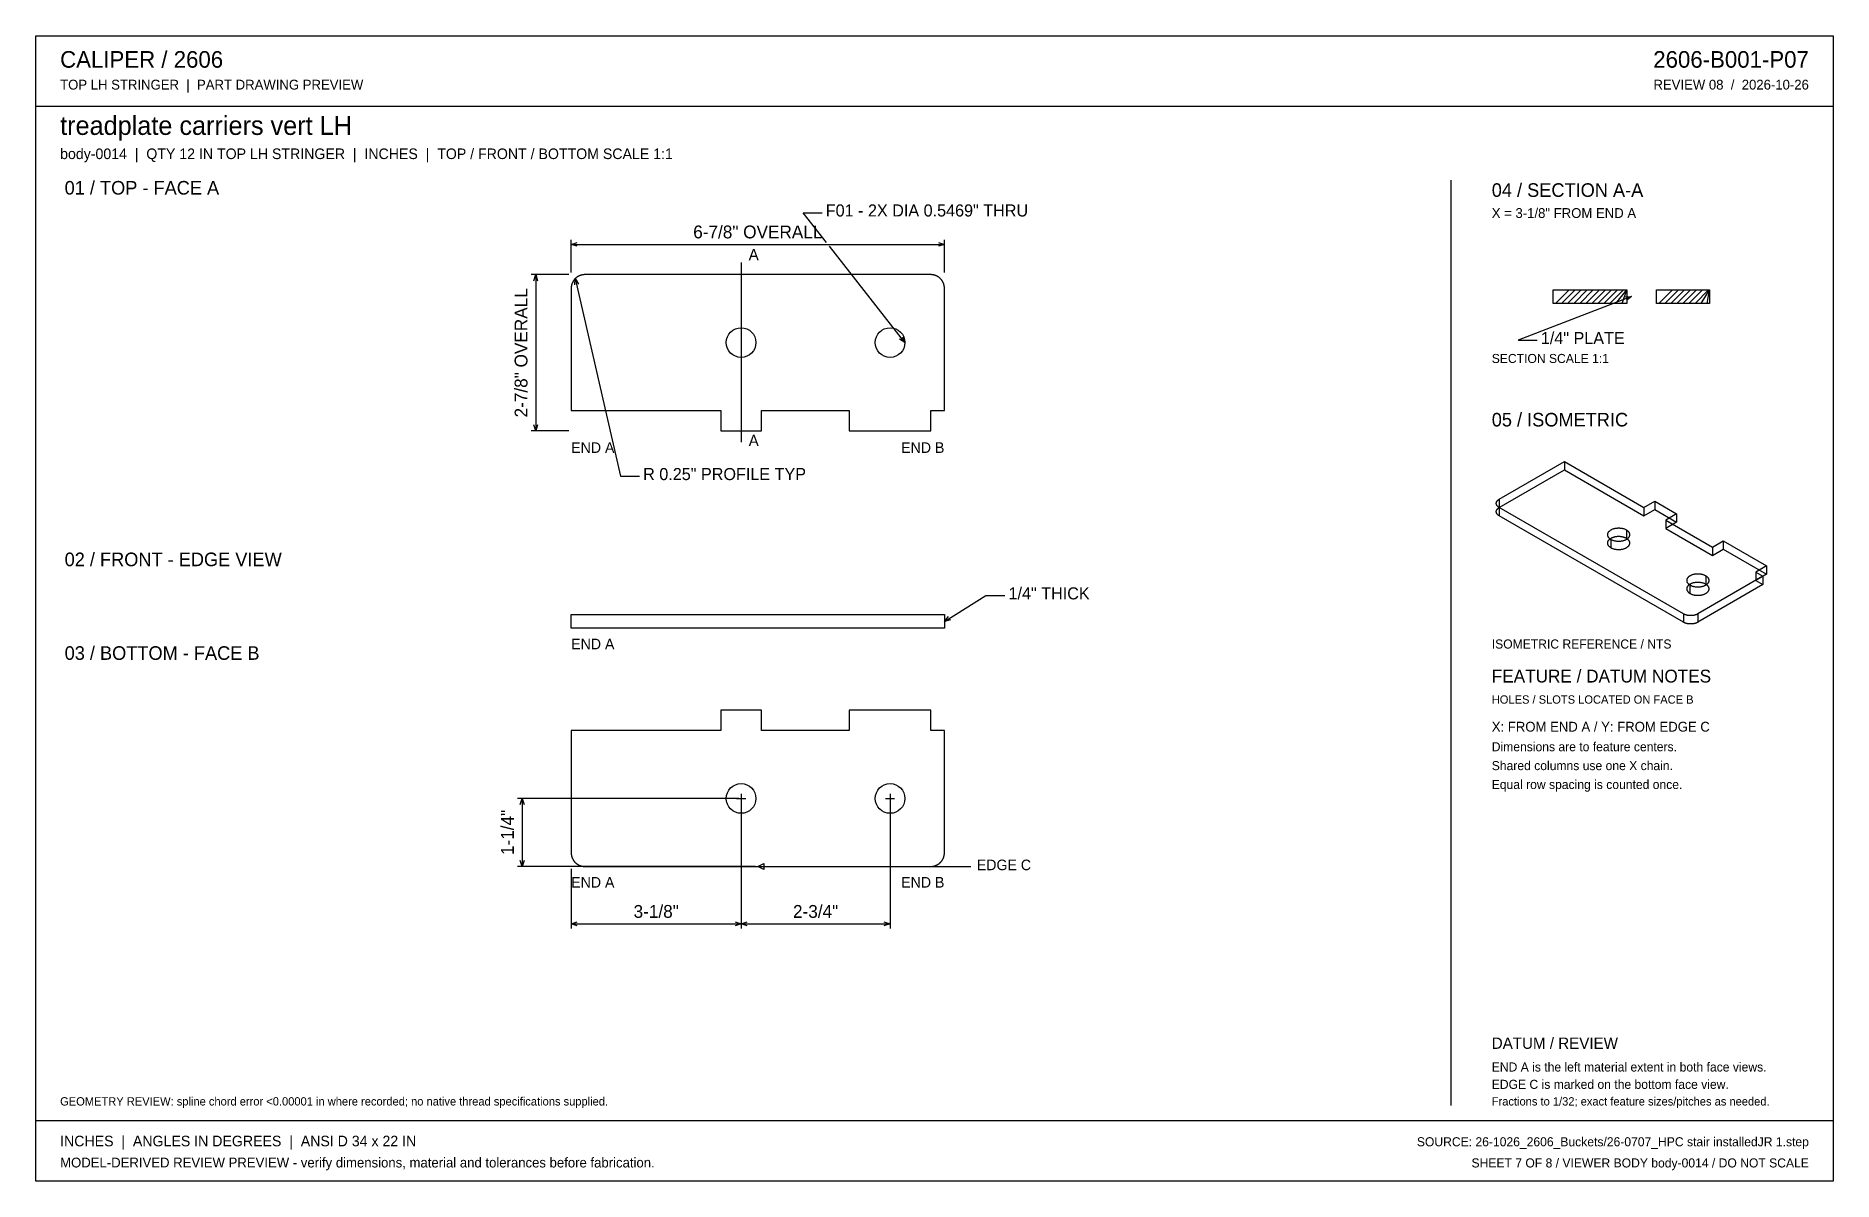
# Model space of a CAD drawing. Header units: inches. Extents: x 0.5 to 33.5, y 0.5 to 21.5.
import ezdxf
from ezdxf.enums import TextEntityAlignment as Align

# ---------------------------------------------------------------- set-up
doc = ezdxf.new("R2010")
doc.units = ezdxf.units.IN
doc.header["$MEASUREMENT"] = 0

msp = doc.modelspace()

# ---------------------------------------------------------------- linework, layer by layer
at = {"layer": 'ANNOTATION'}
for p, q in [((15.015, 17.727), (14.583, 18.278)), ((14.583, 18.278), (14.931, 18.278)), ((10.318, 17.181), (10.318, 17.778)), ((10.318, 17.694), (10.429, 17.729)), ((10.318, 17.694), (17.182, 17.694)), ((10.429, 17.66), (10.318, 17.694)), ((16.455, 15.889), (15.066, 17.662)), ((17.071, 17.729), (17.182, 17.694)), ((17.182, 17.694), (17.071, 17.66)), ((17.182, 17.181), (17.182, 17.778)), ((13.443, 17.361), (13.443, 14.056)), ((10.277, 17.139), (9.582, 17.139)), ((9.631, 17.028), (9.665, 17.139)), ((9.665, 17.139), (9.665, 14.264)), ((9.665, 17.139), (9.7, 17.028)), ((10.382, 16.95), (10.391, 17.066)), ((10.391, 17.066), (11.225, 13.431)), ((10.391, 17.066), (10.45, 16.965)), ((29.819, 16.736), (27.736, 15.931)), ((29.703, 16.728), (29.819, 16.736)), ((29.819, 16.736), (29.728, 16.664)), ((16.455, 15.889), (16.359, 15.955)), ((16.414, 15.998), (16.455, 15.889)), ((27.736, 15.931), (28.083, 15.931)), ((10.277, 14.264), (9.582, 14.264)), ((9.665, 14.264), (9.631, 14.375)), ((9.7, 14.375), (9.665, 14.264)), ((11.225, 13.431), (11.572, 13.431)), ((17.182, 10.764), (17.946, 11.236)), ((17.946, 11.236), (18.293, 11.236)), ((17.182, 10.764), (17.258, 10.852)), ((17.295, 10.793), (17.182, 10.764)), ((13.402, 7.507), (9.332, 7.507)), ((9.381, 7.396), (9.415, 7.507)), ((9.415, 7.507), (9.415, 6.257)), ((9.415, 7.507), (9.45, 7.396)), ((13.36, 7.507), (13.527, 7.507)), ((13.443, 7.59), (13.443, 7.424)), ((13.443, 7.465), (13.443, 5.118)), ((13.443, 7.465), (13.443, 5.118)), ((16.098, 7.507), (16.265, 7.507)), ((16.182, 7.59), (16.182, 7.424)), ((16.182, 7.465), (16.182, 5.118)), ((9.415, 6.257), (9.381, 6.368)), ((9.45, 6.368), (9.415, 6.257)), ((13.75, 6.257), (13.861, 6.313)), ((13.861, 6.313), (13.861, 6.201)), ((13.708, 6.257), (9.332, 6.257)), ((10.318, 6.215), (10.318, 5.118)), ((13.75, 6.257), (17.668, 6.257)), ((13.861, 6.201), (13.75, 6.257)), ((10.318, 5.201), (10.429, 5.236)), ((10.318, 5.201), (13.443, 5.201)), ((10.429, 5.167), (10.318, 5.201)), ((13.332, 5.236), (13.443, 5.201)), ((13.443, 5.201), (13.332, 5.167)), ((13.443, 5.201), (13.554, 5.236)), ((13.443, 5.201), (16.182, 5.201)), ((13.554, 5.167), (13.443, 5.201)), ((16.071, 5.236), (16.182, 5.201)), ((16.182, 5.201), (16.071, 5.167))]:
    msp.add_line(p, q, dxfattribs=at)
at = {"layer": 'OUTLINE'}
for p, q in [((0.472, 21.528), (33.528, 21.528)), ((0.472, 0.472), (0.472, 21.528)), ((33.528, 21.528), (33.528, 0.472)), ((0.472, 20.236), (33.528, 20.236)), ((26.5, 18.875), (26.5, 1.861)), ((10.319, 16.907), (10.318, 16.901)), ((10.318, 16.901), (10.318, 16.895)), ((10.318, 16.895), (10.318, 16.889)), ((10.318, 16.889), (10.318, 14.639)), ((10.32, 16.919), (10.319, 16.913)), ((10.319, 16.913), (10.319, 16.907)), ((10.321, 16.926), (10.32, 16.919)), ((10.322, 16.932), (10.321, 16.926)), ((10.323, 16.938), (10.322, 16.932)), ((10.324, 16.944), (10.323, 16.938)), ((10.326, 16.95), (10.324, 16.944)), ((10.327, 16.956), (10.326, 16.95)), ((10.329, 16.961), (10.327, 16.956)), ((10.331, 16.967), (10.329, 16.961)), ((10.333, 16.973), (10.331, 16.967)), ((10.335, 16.979), (10.333, 16.973)), ((10.337, 16.985), (10.335, 16.979)), ((10.34, 16.99), (10.337, 16.985)), ((10.342, 16.996), (10.34, 16.99)), ((10.345, 17.001), (10.342, 16.996)), ((10.348, 17.007), (10.345, 17.001)), ((10.351, 17.012), (10.348, 17.007)), ((10.354, 17.017), (10.351, 17.012)), ((10.357, 17.023), (10.354, 17.017)), ((10.36, 17.028), (10.357, 17.023)), ((10.364, 17.033), (10.36, 17.028)), ((10.367, 17.038), (10.364, 17.033)), ((10.371, 17.043), (10.367, 17.038)), ((10.375, 17.047), (10.371, 17.043)), ((10.379, 17.052), (10.375, 17.047)), ((10.383, 17.057), (10.379, 17.052)), ((10.387, 17.061), (10.383, 17.057)), ((10.391, 17.066), (10.387, 17.061)), ((10.396, 17.07), (10.391, 17.066)), ((10.4, 17.074), (10.396, 17.07)), ((10.405, 17.078), (10.4, 17.074)), ((10.41, 17.082), (10.405, 17.078)), ((10.414, 17.086), (10.41, 17.082)), ((10.419, 17.09), (10.414, 17.086)), ((10.424, 17.093), (10.419, 17.09)), ((10.429, 17.097), (10.424, 17.093)), ((10.434, 17.1), (10.429, 17.097)), ((10.44, 17.103), (10.434, 17.1)), ((10.445, 17.106), (10.44, 17.103)), ((10.45, 17.109), (10.445, 17.106)), ((10.456, 17.112), (10.45, 17.109)), ((10.461, 17.115), (10.456, 17.112)), ((10.467, 17.117), (10.461, 17.115)), ((10.473, 17.12), (10.467, 17.117)), ((10.478, 17.122), (10.473, 17.12)), ((10.484, 17.124), (10.478, 17.122)), ((10.49, 17.126), (10.484, 17.124)), ((10.496, 17.128), (10.49, 17.126)), ((10.502, 17.13), (10.496, 17.128)), ((10.507, 17.131), (10.502, 17.13)), ((10.513, 17.133), (10.507, 17.131)), ((10.519, 17.134), (10.513, 17.133)), ((10.525, 17.135), (10.519, 17.134)), ((10.531, 17.136), (10.525, 17.135)), ((10.538, 17.137), (10.531, 17.136)), ((10.544, 17.138), (10.538, 17.137)), ((10.55, 17.138), (10.544, 17.138)), ((10.556, 17.139), (10.55, 17.138)), ((10.562, 17.139), (10.556, 17.139)), ((10.568, 17.139), (10.562, 17.139)), ((16.932, 17.139), (10.568, 17.139)), ((16.938, 17.139), (16.932, 17.139)), ((16.944, 17.139), (16.938, 17.139)), ((16.95, 17.138), (16.944, 17.139)), ((16.956, 17.138), (16.95, 17.138)), ((16.962, 17.137), (16.956, 17.138)), ((16.969, 17.136), (16.962, 17.137)), ((16.975, 17.135), (16.969, 17.136)), ((16.981, 17.134), (16.975, 17.135)), ((16.987, 17.133), (16.981, 17.134)), ((16.993, 17.131), (16.987, 17.133)), ((16.998, 17.13), (16.993, 17.131)), ((17.004, 17.128), (16.998, 17.13)), ((17.01, 17.126), (17.004, 17.128)), ((17.016, 17.124), (17.01, 17.126)), ((17.022, 17.122), (17.016, 17.124)), ((17.027, 17.12), (17.022, 17.122)), ((17.033, 17.117), (17.027, 17.12)), ((17.039, 17.115), (17.033, 17.117)), ((17.044, 17.112), (17.039, 17.115)), ((17.05, 17.109), (17.044, 17.112)), ((17.055, 17.106), (17.05, 17.109)), ((17.06, 17.103), (17.055, 17.106)), ((17.066, 17.1), (17.06, 17.103)), ((17.071, 17.097), (17.066, 17.1)), ((17.076, 17.093), (17.071, 17.097)), ((17.081, 17.09), (17.076, 17.093)), ((17.086, 17.086), (17.081, 17.09)), ((17.09, 17.082), (17.086, 17.086)), ((17.095, 17.078), (17.09, 17.082)), ((17.1, 17.074), (17.095, 17.078)), ((17.104, 17.07), (17.1, 17.074)), ((17.109, 17.066), (17.104, 17.07)), ((17.113, 17.061), (17.109, 17.066)), ((17.117, 17.057), (17.113, 17.061)), ((17.121, 17.052), (17.117, 17.057)), ((17.125, 17.047), (17.121, 17.052)), ((17.129, 17.043), (17.125, 17.047)), ((17.133, 17.038), (17.129, 17.043)), ((17.136, 17.033), (17.133, 17.038)), ((17.14, 17.028), (17.136, 17.033)), ((17.143, 17.023), (17.14, 17.028)), ((17.146, 17.017), (17.143, 17.023)), ((17.149, 17.012), (17.146, 17.017)), ((17.152, 17.007), (17.149, 17.012)), ((17.155, 17.001), (17.152, 17.007)), ((17.158, 16.996), (17.155, 17.001)), ((17.16, 16.99), (17.158, 16.996)), ((17.163, 16.985), (17.16, 16.99)), ((17.165, 16.979), (17.163, 16.985)), ((17.167, 16.973), (17.165, 16.979)), ((17.169, 16.967), (17.167, 16.973)), ((17.171, 16.961), (17.169, 16.967)), ((17.173, 16.956), (17.171, 16.961)), ((17.174, 16.95), (17.173, 16.956)), ((17.176, 16.944), (17.174, 16.95)), ((17.177, 16.938), (17.176, 16.944)), ((17.178, 16.932), (17.177, 16.938)), ((17.179, 16.926), (17.178, 16.932)), ((17.18, 16.919), (17.179, 16.926)), ((17.181, 16.913), (17.18, 16.919)), ((17.181, 16.907), (17.181, 16.913)), ((17.182, 16.901), (17.181, 16.907)), ((17.182, 16.895), (17.182, 16.901)), ((17.182, 16.889), (17.182, 16.895)), ((17.182, 14.639), (17.182, 16.889)), ((28.382, 16.861), (29.734, 16.861)), ((28.382, 16.611), (28.382, 16.861)), ((28.424, 16.611), (28.674, 16.861)), ((28.535, 16.611), (28.785, 16.861)), ((28.646, 16.611), (28.896, 16.861)), ((28.757, 16.611), (29.007, 16.861)), ((28.868, 16.611), (29.118, 16.861)), ((28.979, 16.611), (29.229, 16.861)), ((29.09, 16.611), (29.34, 16.861)), ((29.201, 16.611), (29.451, 16.861)), ((29.312, 16.611), (29.562, 16.861)), ((29.424, 16.611), (29.674, 16.861)), ((29.535, 16.611), (29.734, 16.861)), ((29.646, 16.611), (29.734, 16.861)), ((29.734, 16.861), (29.734, 16.611)), ((30.28, 16.861), (31.257, 16.861)), ((30.28, 16.611), (30.28, 16.861)), ((30.322, 16.611), (30.572, 16.861)), ((30.433, 16.611), (30.683, 16.861)), ((30.544, 16.611), (30.794, 16.861)), ((30.655, 16.611), (30.905, 16.861)), ((30.766, 16.611), (31.016, 16.861)), ((30.878, 16.611), (31.128, 16.861)), ((30.989, 16.611), (31.239, 16.861)), ((31.1, 16.611), (31.257, 16.861)), ((31.211, 16.611), (31.257, 16.861)), ((31.257, 16.861), (31.257, 16.611)), ((29.734, 16.611), (28.382, 16.611)), ((31.257, 16.611), (30.28, 16.611)), ((10.318, 14.639), (13.068, 14.639)), ((13.068, 14.639), (13.068, 14.264)), ((13.818, 14.264), (13.818, 14.639)), ((13.818, 14.639), (15.432, 14.639)), ((15.432, 14.639), (15.432, 14.264)), ((16.932, 14.639), (17.182, 14.639)), ((16.932, 14.264), (16.932, 14.639)), ((13.068, 14.264), (13.818, 14.264)), ((15.432, 14.264), (16.932, 14.264)), ((27.388, 13.01), (28.586, 13.701)), ((28.586, 13.701), (28.586, 13.548)), ((28.586, 13.701), (30.05, 12.856)), ((27.388, 12.856), (28.586, 13.548)), ((28.586, 13.548), (30.05, 12.703)), ((27.333, 12.936), (27.334, 12.938)), ((27.333, 12.933), (27.333, 12.936)), ((27.333, 12.93), (27.333, 12.933)), ((27.334, 12.928), (27.333, 12.93)), ((27.334, 12.944), (27.335, 12.946)), ((27.334, 12.941), (27.334, 12.944)), ((27.334, 12.938), (27.334, 12.941)), ((27.334, 12.925), (27.334, 12.928)), ((27.334, 12.922), (27.334, 12.925)), ((27.335, 12.92), (27.334, 12.922)), ((27.335, 12.949), (27.336, 12.952)), ((27.335, 12.946), (27.335, 12.949)), ((27.335, 12.917), (27.335, 12.92)), ((27.336, 12.915), (27.335, 12.917)), ((27.336, 12.952), (27.337, 12.954)), ((27.337, 12.912), (27.336, 12.915)), ((27.337, 12.954), (27.338, 12.957)), ((27.338, 12.909), (27.337, 12.912)), ((27.338, 12.957), (27.339, 12.96)), ((27.339, 12.907), (27.338, 12.909)), ((27.339, 12.96), (27.34, 12.962)), ((27.34, 12.904), (27.339, 12.907)), ((27.34, 12.962), (27.341, 12.965)), ((27.341, 12.902), (27.34, 12.904)), ((27.341, 12.965), (27.343, 12.967)), ((27.343, 12.899), (27.341, 12.902)), ((27.343, 12.967), (27.344, 12.97)), ((27.344, 12.897), (27.343, 12.899)), ((27.344, 12.97), (27.346, 12.972)), ((27.346, 12.894), (27.344, 12.897)), ((27.346, 12.972), (27.348, 12.975)), ((27.348, 12.892), (27.346, 12.894)), ((27.348, 12.975), (27.349, 12.977)), ((27.349, 12.977), (27.351, 12.98)), ((27.351, 12.98), (27.353, 12.982)), ((27.353, 12.982), (27.356, 12.984)), ((27.356, 12.984), (27.358, 12.987)), ((27.358, 12.987), (27.36, 12.989)), ((27.36, 12.989), (27.363, 12.991)), ((27.363, 12.991), (27.365, 12.993)), ((27.365, 12.993), (27.368, 12.996)), ((27.368, 12.996), (27.37, 12.998)), ((27.37, 12.998), (27.373, 13)), ((27.373, 13), (27.376, 13.002)), ((27.376, 13.002), (27.379, 13.004)), ((27.379, 13.004), (27.382, 13.006)), ((27.382, 13.006), (27.385, 13.008)), ((27.385, 13.008), (27.388, 13.01)), ((27.388, 13.01), (27.388, 12.856)), ((30.05, 12.856), (30.249, 12.972)), ((30.249, 12.972), (30.249, 12.818)), ((30.249, 12.972), (30.648, 12.741)), ((27.333, 12.782), (27.334, 12.785)), ((27.333, 12.779), (27.333, 12.782)), ((27.333, 12.777), (27.333, 12.779)), ((27.334, 12.774), (27.333, 12.777)), ((27.334, 12.79), (27.335, 12.793)), ((27.334, 12.787), (27.334, 12.79)), ((27.334, 12.785), (27.334, 12.787)), ((27.334, 12.771), (27.334, 12.774)), ((27.334, 12.769), (27.334, 12.771)), ((27.335, 12.766), (27.334, 12.769)), ((27.335, 12.795), (27.336, 12.798)), ((27.335, 12.793), (27.335, 12.795)), ((27.335, 12.764), (27.335, 12.766)), ((27.336, 12.761), (27.335, 12.764)), ((27.336, 12.798), (27.337, 12.801)), ((27.337, 12.758), (27.336, 12.761)), ((27.337, 12.801), (27.338, 12.803)), ((27.338, 12.756), (27.337, 12.758)), ((27.338, 12.803), (27.339, 12.806)), ((27.339, 12.753), (27.338, 12.756)), ((27.339, 12.806), (27.34, 12.808)), ((27.34, 12.75), (27.339, 12.753)), ((27.34, 12.808), (27.341, 12.811)), ((27.341, 12.748), (27.34, 12.75)), ((27.341, 12.811), (27.343, 12.814)), ((27.343, 12.745), (27.341, 12.748)), ((27.343, 12.814), (27.344, 12.816)), ((27.344, 12.743), (27.343, 12.745)), ((27.344, 12.816), (27.346, 12.819)), ((27.346, 12.74), (27.344, 12.743)), ((27.346, 12.819), (27.348, 12.821)), ((27.348, 12.738), (27.346, 12.74)), ((27.349, 12.889), (27.348, 12.892)), ((27.348, 12.821), (27.349, 12.823)), ((27.349, 12.735), (27.348, 12.738)), ((27.351, 12.887), (27.349, 12.889)), ((27.349, 12.823), (27.351, 12.826)), ((27.351, 12.733), (27.349, 12.735)), ((27.353, 12.884), (27.351, 12.887)), ((27.351, 12.826), (27.353, 12.828)), ((27.353, 12.731), (27.351, 12.733)), ((27.356, 12.882), (27.353, 12.884)), ((27.353, 12.828), (27.356, 12.831)), ((27.356, 12.728), (27.353, 12.731)), ((27.358, 12.88), (27.356, 12.882)), ((27.356, 12.831), (27.358, 12.833)), ((27.358, 12.726), (27.356, 12.728)), ((27.36, 12.877), (27.358, 12.88)), ((27.358, 12.833), (27.36, 12.835)), ((27.36, 12.724), (27.358, 12.726)), ((27.363, 12.875), (27.36, 12.877)), ((27.36, 12.835), (27.363, 12.838)), ((27.363, 12.721), (27.36, 12.724)), ((27.365, 12.873), (27.363, 12.875)), ((27.363, 12.838), (27.365, 12.84)), ((27.365, 12.719), (27.363, 12.721)), ((27.368, 12.871), (27.365, 12.873)), ((27.365, 12.84), (27.368, 12.842)), ((27.368, 12.717), (27.365, 12.719)), ((27.37, 12.868), (27.368, 12.871)), ((27.368, 12.842), (27.37, 12.844)), ((27.37, 12.715), (27.368, 12.717)), ((27.373, 12.866), (27.37, 12.868)), ((27.37, 12.844), (27.373, 12.846)), ((27.373, 12.713), (27.37, 12.715)), ((27.376, 12.864), (27.373, 12.866)), ((27.373, 12.846), (27.376, 12.848)), ((27.376, 12.711), (27.373, 12.713)), ((27.379, 12.862), (27.376, 12.864)), ((27.376, 12.848), (27.379, 12.85)), ((27.379, 12.709), (27.376, 12.711)), ((27.382, 12.86), (27.379, 12.862)), ((27.379, 12.85), (27.382, 12.852)), ((27.382, 12.707), (27.379, 12.709)), ((27.385, 12.858), (27.382, 12.86)), ((27.382, 12.852), (27.385, 12.854)), ((27.385, 12.705), (27.382, 12.707)), ((27.388, 12.856), (27.385, 12.858)), ((27.385, 12.854), (27.388, 12.856)), ((27.388, 12.703), (27.385, 12.705)), ((27.388, 12.856), (27.388, 12.703)), ((30.775, 10.901), (27.388, 12.856)), ((30.775, 10.747), (27.388, 12.703)), ((30.05, 12.856), (30.05, 12.703)), ((30.05, 12.703), (30.249, 12.818)), ((30.249, 12.818), (30.648, 12.587)), ((30.648, 12.741), (30.449, 12.626)), ((30.449, 12.626), (31.308, 12.13)), ((30.449, 12.626), (30.449, 12.472)), ((30.648, 12.587), (30.449, 12.472)), ((30.648, 12.741), (30.648, 12.587)), ((29.379, 12.369), (29.378, 12.363)), ((29.378, 12.363), (29.378, 12.357)), ((29.378, 12.357), (29.378, 12.351)), ((29.378, 12.351), (29.379, 12.345)), ((29.38, 12.374), (29.379, 12.369)), ((29.379, 12.345), (29.38, 12.34)), ((29.382, 12.38), (29.38, 12.374)), ((29.38, 12.34), (29.382, 12.334)), ((29.384, 12.386), (29.382, 12.38)), ((29.382, 12.334), (29.384, 12.328)), ((29.384, 12.232), (29.382, 12.226)), ((29.387, 12.391), (29.384, 12.386)), ((29.384, 12.328), (29.387, 12.322)), ((29.387, 12.238), (29.384, 12.232)), ((29.39, 12.397), (29.387, 12.391)), ((29.387, 12.322), (29.39, 12.317)), ((29.39, 12.243), (29.387, 12.238)), ((29.394, 12.402), (29.39, 12.397)), ((29.39, 12.317), (29.394, 12.311)), ((29.394, 12.249), (29.39, 12.243)), ((29.398, 12.408), (29.394, 12.402)), ((29.394, 12.311), (29.398, 12.306)), ((29.398, 12.254), (29.394, 12.249)), ((29.402, 12.413), (29.398, 12.408)), ((29.398, 12.306), (29.402, 12.301)), ((29.402, 12.259), (29.398, 12.254)), ((29.407, 12.418), (29.402, 12.413)), ((29.402, 12.301), (29.407, 12.296)), ((29.407, 12.264), (29.402, 12.259)), ((29.413, 12.423), (29.407, 12.418)), ((29.407, 12.296), (29.413, 12.291)), ((29.413, 12.269), (29.407, 12.264)), ((29.419, 12.428), (29.413, 12.423)), ((29.413, 12.291), (29.419, 12.286)), ((29.419, 12.274), (29.413, 12.269)), ((29.425, 12.432), (29.419, 12.428)), ((29.419, 12.286), (29.425, 12.282)), ((29.425, 12.279), (29.419, 12.274)), ((29.431, 12.437), (29.425, 12.432)), ((29.431, 12.283), (29.425, 12.279)), ((29.425, 12.282), (29.431, 12.277)), ((29.438, 12.441), (29.431, 12.437)), ((29.438, 12.287), (29.431, 12.283)), ((29.431, 12.277), (29.438, 12.273)), ((29.446, 12.445), (29.438, 12.441)), ((29.446, 12.291), (29.438, 12.287)), ((29.438, 12.273), (29.446, 12.269)), ((29.438, 12.273), (29.438, 12.119)), ((29.453, 12.449), (29.446, 12.445)), ((29.453, 12.295), (29.446, 12.291)), ((29.446, 12.269), (29.453, 12.265)), ((29.461, 12.452), (29.453, 12.449)), ((29.461, 12.299), (29.453, 12.295)), ((29.453, 12.265), (29.461, 12.261)), ((29.47, 12.456), (29.461, 12.452)), ((29.47, 12.302), (29.461, 12.299)), ((29.461, 12.261), (29.47, 12.258)), ((29.478, 12.459), (29.47, 12.456)), ((29.478, 12.305), (29.47, 12.302)), ((29.47, 12.258), (29.478, 12.255)), ((29.487, 12.462), (29.478, 12.459)), ((29.487, 12.308), (29.478, 12.305)), ((29.478, 12.255), (29.487, 12.252)), ((29.496, 12.464), (29.487, 12.462)), ((29.496, 12.311), (29.487, 12.308)), ((29.487, 12.252), (29.496, 12.25)), ((29.505, 12.467), (29.496, 12.464)), ((29.505, 12.313), (29.496, 12.311)), ((29.496, 12.25), (29.505, 12.247)), ((29.515, 12.469), (29.505, 12.467)), ((29.515, 12.315), (29.505, 12.313)), ((29.505, 12.247), (29.515, 12.245)), ((29.524, 12.471), (29.515, 12.469)), ((29.524, 12.317), (29.515, 12.315)), ((29.515, 12.245), (29.524, 12.243)), ((29.534, 12.472), (29.524, 12.471)), ((29.534, 12.319), (29.524, 12.317)), ((29.524, 12.243), (29.534, 12.242)), ((29.544, 12.473), (29.534, 12.472)), ((29.544, 12.32), (29.534, 12.319)), ((29.534, 12.242), (29.544, 12.24)), ((29.554, 12.474), (29.544, 12.473)), ((29.554, 12.321), (29.544, 12.32)), ((29.544, 12.24), (29.554, 12.239)), ((29.564, 12.475), (29.554, 12.474)), ((29.564, 12.322), (29.554, 12.321)), ((29.554, 12.239), (29.564, 12.239)), ((29.574, 12.476), (29.564, 12.475)), ((29.574, 12.322), (29.564, 12.322)), ((29.564, 12.239), (29.574, 12.238)), ((29.584, 12.476), (29.574, 12.476)), ((29.584, 12.322), (29.574, 12.322)), ((29.574, 12.238), (29.584, 12.238)), ((29.594, 12.476), (29.584, 12.476)), ((29.594, 12.322), (29.584, 12.322)), ((29.584, 12.238), (29.594, 12.238)), ((29.604, 12.475), (29.594, 12.476)), ((29.604, 12.322), (29.594, 12.322)), ((29.594, 12.238), (29.604, 12.239)), ((29.614, 12.474), (29.604, 12.475)), ((29.614, 12.321), (29.604, 12.322)), ((29.604, 12.239), (29.614, 12.239)), ((29.624, 12.473), (29.614, 12.474)), ((29.624, 12.32), (29.614, 12.321)), ((29.614, 12.239), (29.624, 12.24)), ((29.634, 12.472), (29.624, 12.473)), ((29.634, 12.319), (29.624, 12.32)), ((29.624, 12.24), (29.634, 12.242)), ((29.644, 12.471), (29.634, 12.472)), ((29.644, 12.317), (29.634, 12.319)), ((29.634, 12.242), (29.644, 12.243)), ((29.653, 12.469), (29.644, 12.471)), ((29.653, 12.315), (29.644, 12.317)), ((29.644, 12.243), (29.653, 12.245)), ((29.663, 12.467), (29.653, 12.469)), ((29.663, 12.313), (29.653, 12.315)), ((29.653, 12.245), (29.663, 12.247)), ((29.672, 12.464), (29.663, 12.467)), ((29.672, 12.311), (29.663, 12.313)), ((29.663, 12.247), (29.672, 12.25)), ((29.681, 12.462), (29.672, 12.464)), ((29.681, 12.308), (29.672, 12.311)), ((29.672, 12.25), (29.681, 12.252)), ((29.69, 12.459), (29.681, 12.462)), ((29.69, 12.305), (29.681, 12.308)), ((29.681, 12.252), (29.69, 12.255)), ((29.698, 12.456), (29.69, 12.459)), ((29.698, 12.302), (29.69, 12.305)), ((29.69, 12.255), (29.698, 12.258)), ((29.707, 12.452), (29.698, 12.456)), ((29.707, 12.299), (29.698, 12.302)), ((29.698, 12.258), (29.707, 12.261)), ((29.714, 12.449), (29.707, 12.452)), ((29.714, 12.295), (29.707, 12.299)), ((29.707, 12.261), (29.714, 12.265)), ((29.722, 12.445), (29.714, 12.449)), ((29.722, 12.291), (29.714, 12.295)), ((29.714, 12.265), (29.722, 12.269)), ((29.729, 12.441), (29.722, 12.445)), ((29.729, 12.287), (29.722, 12.291)), ((29.722, 12.269), (29.729, 12.273)), ((29.736, 12.437), (29.729, 12.441)), ((29.729, 12.441), (29.729, 12.287)), ((29.736, 12.283), (29.729, 12.287)), ((29.729, 12.273), (29.736, 12.277)), ((29.743, 12.432), (29.736, 12.437)), ((29.743, 12.279), (29.736, 12.283)), ((29.736, 12.277), (29.743, 12.282)), ((29.749, 12.428), (29.743, 12.432)), ((29.743, 12.282), (29.749, 12.286)), ((29.749, 12.274), (29.743, 12.279)), ((29.755, 12.423), (29.749, 12.428)), ((29.749, 12.286), (29.755, 12.291)), ((29.755, 12.269), (29.749, 12.274)), ((29.76, 12.418), (29.755, 12.423)), ((29.755, 12.291), (29.76, 12.296)), ((29.76, 12.264), (29.755, 12.269)), ((29.765, 12.413), (29.76, 12.418)), ((29.76, 12.296), (29.765, 12.301)), ((29.765, 12.259), (29.76, 12.264)), ((29.77, 12.408), (29.765, 12.413)), ((29.765, 12.301), (29.77, 12.306)), ((29.77, 12.254), (29.765, 12.259)), ((29.774, 12.402), (29.77, 12.408)), ((29.77, 12.306), (29.774, 12.311)), ((29.774, 12.249), (29.77, 12.254)), ((29.778, 12.397), (29.774, 12.402)), ((29.774, 12.311), (29.778, 12.317)), ((29.778, 12.243), (29.774, 12.249)), ((29.781, 12.391), (29.778, 12.397)), ((29.778, 12.317), (29.781, 12.322)), ((29.781, 12.238), (29.778, 12.243)), ((29.784, 12.386), (29.781, 12.391)), ((29.781, 12.322), (29.784, 12.328)), ((29.784, 12.232), (29.781, 12.238)), ((29.786, 12.38), (29.784, 12.386)), ((29.784, 12.328), (29.786, 12.334)), ((29.786, 12.226), (29.784, 12.232)), ((29.787, 12.374), (29.786, 12.38)), ((29.786, 12.334), (29.787, 12.34)), ((29.789, 12.369), (29.787, 12.374)), ((29.787, 12.34), (29.789, 12.345)), ((29.789, 12.363), (29.789, 12.369)), ((29.79, 12.357), (29.789, 12.363)), ((29.789, 12.351), (29.79, 12.357)), ((29.789, 12.345), (29.789, 12.351)), ((30.449, 12.472), (31.308, 11.976)), ((31.308, 12.13), (31.507, 12.245)), ((31.507, 12.245), (32.306, 11.784)), ((31.507, 12.245), (31.507, 12.092)), ((29.379, 12.215), (29.378, 12.209)), ((29.378, 12.209), (29.378, 12.203)), ((29.378, 12.203), (29.378, 12.197)), ((29.378, 12.197), (29.379, 12.192)), ((29.38, 12.221), (29.379, 12.215)), ((29.379, 12.192), (29.38, 12.186)), ((29.382, 12.226), (29.38, 12.221)), ((29.38, 12.186), (29.382, 12.18)), ((29.382, 12.18), (29.384, 12.174)), ((29.384, 12.174), (29.387, 12.169)), ((29.387, 12.169), (29.39, 12.163)), ((29.39, 12.163), (29.394, 12.158)), ((29.394, 12.158), (29.398, 12.152)), ((29.398, 12.152), (29.402, 12.147)), ((29.402, 12.147), (29.407, 12.142)), ((29.407, 12.142), (29.413, 12.137)), ((29.413, 12.137), (29.419, 12.133)), ((29.419, 12.133), (29.425, 12.128)), ((29.425, 12.128), (29.431, 12.123)), ((29.431, 12.123), (29.438, 12.119)), ((29.438, 12.119), (29.446, 12.115)), ((29.446, 12.115), (29.453, 12.111)), ((29.453, 12.111), (29.461, 12.108)), ((29.461, 12.108), (29.47, 12.104)), ((29.47, 12.104), (29.478, 12.101)), ((29.478, 12.101), (29.487, 12.098)), ((29.487, 12.098), (29.496, 12.096)), ((29.496, 12.096), (29.505, 12.094)), ((29.505, 12.094), (29.515, 12.091)), ((29.515, 12.091), (29.524, 12.09)), ((29.524, 12.09), (29.534, 12.088)), ((29.534, 12.088), (29.544, 12.087)), ((29.544, 12.087), (29.554, 12.086)), ((29.554, 12.086), (29.564, 12.085)), ((29.564, 12.085), (29.574, 12.085)), ((29.574, 12.085), (29.584, 12.084)), ((29.584, 12.084), (29.594, 12.085)), ((29.594, 12.085), (29.604, 12.085)), ((29.604, 12.085), (29.614, 12.086)), ((29.614, 12.086), (29.624, 12.087)), ((29.624, 12.087), (29.634, 12.088)), ((29.634, 12.088), (29.644, 12.09)), ((29.644, 12.09), (29.653, 12.091)), ((29.653, 12.091), (29.663, 12.094)), ((29.663, 12.094), (29.672, 12.096)), ((29.672, 12.096), (29.681, 12.098)), ((29.681, 12.098), (29.69, 12.101)), ((29.69, 12.101), (29.698, 12.104)), ((29.698, 12.104), (29.707, 12.108)), ((29.707, 12.108), (29.714, 12.111)), ((29.714, 12.111), (29.722, 12.115)), ((29.722, 12.115), (29.729, 12.119)), ((29.729, 12.119), (29.736, 12.123)), ((29.736, 12.123), (29.743, 12.128)), ((29.743, 12.128), (29.749, 12.133)), ((29.749, 12.133), (29.755, 12.137)), ((29.755, 12.137), (29.76, 12.142)), ((29.76, 12.142), (29.765, 12.147)), ((29.765, 12.147), (29.77, 12.152)), ((29.77, 12.152), (29.774, 12.158)), ((29.774, 12.158), (29.778, 12.163)), ((29.778, 12.163), (29.781, 12.169)), ((29.781, 12.169), (29.784, 12.174)), ((29.784, 12.174), (29.786, 12.18)), ((29.787, 12.221), (29.786, 12.226)), ((29.786, 12.18), (29.787, 12.186)), ((29.789, 12.215), (29.787, 12.221)), ((29.787, 12.186), (29.789, 12.192)), ((29.789, 12.209), (29.789, 12.215)), ((29.79, 12.203), (29.789, 12.209)), ((29.789, 12.197), (29.79, 12.203)), ((29.789, 12.192), (29.789, 12.197)), ((31.308, 12.13), (31.308, 11.976)), ((31.308, 11.976), (31.507, 12.092)), ((31.507, 12.092), (32.306, 11.631)), ((30.86, 11.571), (30.855, 11.566)), ((30.865, 11.576), (30.86, 11.571)), ((30.87, 11.581), (30.865, 11.576)), ((30.876, 11.586), (30.87, 11.581)), ((30.882, 11.591), (30.876, 11.586)), ((30.889, 11.595), (30.882, 11.591)), ((30.896, 11.599), (30.889, 11.595)), ((30.903, 11.603), (30.896, 11.599)), ((30.911, 11.607), (30.903, 11.603)), ((30.919, 11.611), (30.911, 11.607)), ((30.927, 11.614), (30.919, 11.611)), ((30.936, 11.617), (30.927, 11.614)), ((30.944, 11.62), (30.936, 11.617)), ((30.954, 11.623), (30.944, 11.62)), ((30.963, 11.625), (30.954, 11.623)), ((30.972, 11.627), (30.963, 11.625)), ((30.982, 11.629), (30.972, 11.627)), ((30.991, 11.631), (30.982, 11.629)), ((31.001, 11.632), (30.991, 11.631)), ((31.011, 11.633), (31.001, 11.632)), ((31.021, 11.634), (31.011, 11.633)), ((31.031, 11.634), (31.021, 11.634)), ((31.042, 11.634), (31.031, 11.634)), ((31.052, 11.634), (31.042, 11.634)), ((32.239, 11.592), (31.042, 10.901)), ((31.062, 11.634), (31.052, 11.634)), ((31.072, 11.633), (31.062, 11.634)), ((31.082, 11.632), (31.072, 11.633)), ((31.092, 11.631), (31.082, 11.632)), ((31.101, 11.629), (31.092, 11.631)), ((31.111, 11.627), (31.101, 11.629)), ((31.12, 11.625), (31.111, 11.627)), ((31.129, 11.623), (31.12, 11.625)), ((31.139, 11.62), (31.129, 11.623)), ((31.147, 11.617), (31.139, 11.62)), ((31.156, 11.614), (31.147, 11.617)), ((31.164, 11.611), (31.156, 11.614)), ((31.172, 11.607), (31.164, 11.611)), ((31.18, 11.603), (31.172, 11.607)), ((31.187, 11.599), (31.18, 11.603)), ((31.187, 11.599), (31.187, 11.446)), ((31.194, 11.595), (31.187, 11.599)), ((31.201, 11.591), (31.194, 11.595)), ((31.207, 11.586), (31.201, 11.591)), ((31.213, 11.581), (31.207, 11.586)), ((31.218, 11.576), (31.213, 11.581)), ((31.223, 11.571), (31.218, 11.576)), ((31.228, 11.566), (31.223, 11.571)), ((32.306, 11.784), (32.106, 11.669)), ((32.106, 11.669), (32.239, 11.592)), ((32.106, 11.669), (32.106, 11.515)), ((32.306, 11.631), (32.106, 11.515)), ((32.239, 11.592), (32.239, 11.439)), ((32.306, 11.784), (32.306, 11.631)), ((30.837, 11.527), (30.836, 11.521)), ((30.836, 11.521), (30.836, 11.515)), ((30.836, 11.515), (30.836, 11.51)), ((30.836, 11.51), (30.837, 11.504)), ((30.837, 11.373), (30.836, 11.368)), ((30.836, 11.368), (30.836, 11.362)), ((30.836, 11.362), (30.836, 11.356)), ((30.836, 11.356), (30.837, 11.35)), ((30.838, 11.533), (30.837, 11.527)), ((30.837, 11.504), (30.838, 11.498)), ((30.838, 11.379), (30.837, 11.373)), ((30.837, 11.35), (30.838, 11.344)), ((30.84, 11.539), (30.838, 11.533)), ((30.838, 11.498), (30.84, 11.492)), ((30.84, 11.385), (30.838, 11.379)), ((30.838, 11.344), (30.84, 11.339)), ((30.842, 11.544), (30.84, 11.539)), ((30.84, 11.492), (30.842, 11.486)), ((30.842, 11.391), (30.84, 11.385)), ((30.84, 11.339), (30.842, 11.333)), ((30.845, 11.55), (30.842, 11.544)), ((30.842, 11.486), (30.845, 11.481)), ((30.845, 11.396), (30.842, 11.391)), ((30.842, 11.333), (30.845, 11.327)), ((30.848, 11.555), (30.845, 11.55)), ((30.845, 11.481), (30.848, 11.475)), ((30.848, 11.402), (30.845, 11.396)), ((30.845, 11.327), (30.848, 11.322)), ((30.851, 11.561), (30.848, 11.555)), ((30.848, 11.475), (30.851, 11.47)), ((30.851, 11.407), (30.848, 11.402)), ((30.848, 11.322), (30.851, 11.316)), ((30.855, 11.566), (30.851, 11.561)), ((30.851, 11.47), (30.855, 11.465)), ((30.855, 11.413), (30.851, 11.407)), ((30.851, 11.316), (30.855, 11.311)), ((30.855, 11.465), (30.86, 11.459)), ((30.86, 11.418), (30.855, 11.413)), ((30.855, 11.311), (30.86, 11.306)), ((30.86, 11.459), (30.865, 11.454)), ((30.865, 11.423), (30.86, 11.418)), ((30.86, 11.306), (30.865, 11.301)), ((30.865, 11.454), (30.87, 11.449)), ((30.87, 11.428), (30.865, 11.423)), ((30.865, 11.301), (30.87, 11.296)), ((30.87, 11.449), (30.876, 11.445)), ((30.876, 11.433), (30.87, 11.428)), ((30.87, 11.296), (30.876, 11.291)), ((30.876, 11.445), (30.882, 11.44)), ((30.882, 11.437), (30.876, 11.433)), ((30.876, 11.291), (30.882, 11.286)), ((30.889, 11.442), (30.882, 11.437)), ((30.882, 11.44), (30.889, 11.436)), ((30.882, 11.286), (30.889, 11.282)), ((30.896, 11.446), (30.889, 11.442)), ((30.889, 11.436), (30.896, 11.431)), ((30.889, 11.282), (30.896, 11.278)), ((30.903, 11.45), (30.896, 11.446)), ((30.896, 11.431), (30.896, 11.278)), ((30.896, 11.431), (30.903, 11.427)), ((30.896, 11.278), (30.903, 11.274)), ((30.911, 11.454), (30.903, 11.45)), ((30.903, 11.427), (30.911, 11.424)), ((30.903, 11.274), (30.911, 11.27)), ((30.919, 11.457), (30.911, 11.454)), ((30.911, 11.424), (30.919, 11.42)), ((30.911, 11.27), (30.919, 11.266)), ((30.927, 11.461), (30.919, 11.457)), ((30.919, 11.42), (30.927, 11.417)), ((30.919, 11.266), (30.927, 11.263)), ((30.936, 11.464), (30.927, 11.461)), ((30.927, 11.417), (30.936, 11.413)), ((30.927, 11.263), (30.936, 11.26)), ((30.944, 11.467), (30.936, 11.464)), ((30.936, 11.413), (30.944, 11.411)), ((30.936, 11.26), (30.944, 11.257)), ((30.954, 11.469), (30.944, 11.467)), ((30.944, 11.411), (30.954, 11.408)), ((30.944, 11.257), (30.954, 11.254)), ((30.963, 11.472), (30.954, 11.469)), ((30.954, 11.408), (30.963, 11.406)), ((30.954, 11.254), (30.963, 11.252)), ((30.972, 11.474), (30.963, 11.472)), ((30.963, 11.406), (30.972, 11.403)), ((30.963, 11.252), (30.972, 11.25)), ((30.982, 11.475), (30.972, 11.474)), ((30.972, 11.403), (30.982, 11.402)), ((30.972, 11.25), (30.982, 11.248)), ((30.991, 11.477), (30.982, 11.475)), ((30.982, 11.402), (30.991, 11.4)), ((30.982, 11.248), (30.991, 11.246)), ((31.001, 11.478), (30.991, 11.477)), ((30.991, 11.4), (31.001, 11.399)), ((30.991, 11.246), (31.001, 11.245)), ((31.011, 11.479), (31.001, 11.478)), ((31.001, 11.399), (31.011, 11.398)), ((31.001, 11.245), (31.011, 11.244)), ((31.021, 11.48), (31.011, 11.479)), ((31.011, 11.398), (31.021, 11.397)), ((31.011, 11.244), (31.021, 11.243)), ((31.031, 11.48), (31.021, 11.48)), ((31.021, 11.397), (31.031, 11.397)), ((31.021, 11.243), (31.031, 11.243)), ((31.042, 11.481), (31.031, 11.48)), ((31.031, 11.397), (31.042, 11.397)), ((31.031, 11.243), (31.042, 11.243)), ((31.052, 11.48), (31.042, 11.481)), ((32.239, 11.439), (31.042, 10.747)), ((31.042, 11.397), (31.052, 11.397)), ((31.042, 11.243), (31.052, 11.243)), ((31.062, 11.48), (31.052, 11.48)), ((31.052, 11.397), (31.062, 11.397)), ((31.052, 11.243), (31.062, 11.243)), ((31.072, 11.479), (31.062, 11.48)), ((31.062, 11.397), (31.072, 11.398)), ((31.062, 11.243), (31.072, 11.244)), ((31.082, 11.478), (31.072, 11.479)), ((31.072, 11.398), (31.082, 11.399)), ((31.072, 11.244), (31.082, 11.245)), ((31.092, 11.477), (31.082, 11.478)), ((31.082, 11.399), (31.092, 11.4)), ((31.082, 11.245), (31.092, 11.246)), ((31.101, 11.475), (31.092, 11.477)), ((31.092, 11.4), (31.101, 11.402)), ((31.092, 11.246), (31.101, 11.248)), ((31.111, 11.474), (31.101, 11.475)), ((31.101, 11.402), (31.111, 11.403)), ((31.101, 11.248), (31.111, 11.25)), ((31.12, 11.472), (31.111, 11.474)), ((31.111, 11.403), (31.12, 11.406)), ((31.111, 11.25), (31.12, 11.252)), ((31.129, 11.469), (31.12, 11.472)), ((31.12, 11.406), (31.129, 11.408)), ((31.12, 11.252), (31.129, 11.254)), ((31.139, 11.467), (31.129, 11.469)), ((31.129, 11.408), (31.139, 11.411)), ((31.129, 11.254), (31.139, 11.257)), ((31.147, 11.464), (31.139, 11.467)), ((31.139, 11.411), (31.147, 11.413)), ((31.139, 11.257), (31.147, 11.26)), ((31.156, 11.461), (31.147, 11.464)), ((31.147, 11.413), (31.156, 11.417)), ((31.147, 11.26), (31.156, 11.263)), ((31.164, 11.457), (31.156, 11.461)), ((31.156, 11.417), (31.164, 11.42)), ((31.156, 11.263), (31.164, 11.266)), ((31.172, 11.454), (31.164, 11.457)), ((31.164, 11.42), (31.172, 11.424)), ((31.164, 11.266), (31.172, 11.27)), ((31.18, 11.45), (31.172, 11.454)), ((31.172, 11.424), (31.18, 11.427)), ((31.172, 11.27), (31.18, 11.274)), ((31.187, 11.446), (31.18, 11.45)), ((31.18, 11.427), (31.187, 11.431)), ((31.18, 11.274), (31.187, 11.278)), ((31.194, 11.442), (31.187, 11.446)), ((31.187, 11.431), (31.194, 11.436)), ((31.187, 11.278), (31.194, 11.282)), ((31.201, 11.437), (31.194, 11.442)), ((31.194, 11.436), (31.201, 11.44)), ((31.194, 11.282), (31.201, 11.286)), ((31.201, 11.44), (31.207, 11.445)), ((31.207, 11.433), (31.201, 11.437)), ((31.201, 11.286), (31.207, 11.291)), ((31.207, 11.445), (31.213, 11.449)), ((31.213, 11.428), (31.207, 11.433)), ((31.207, 11.291), (31.213, 11.296)), ((31.213, 11.449), (31.218, 11.454)), ((31.218, 11.423), (31.213, 11.428)), ((31.213, 11.296), (31.218, 11.301)), ((31.218, 11.454), (31.223, 11.459)), ((31.223, 11.418), (31.218, 11.423)), ((31.218, 11.301), (31.223, 11.306)), ((31.223, 11.459), (31.228, 11.465)), ((31.228, 11.413), (31.223, 11.418)), ((31.223, 11.306), (31.228, 11.311)), ((31.232, 11.561), (31.228, 11.566)), ((31.228, 11.465), (31.232, 11.47)), ((31.232, 11.407), (31.228, 11.413)), ((31.228, 11.311), (31.232, 11.316)), ((31.235, 11.555), (31.232, 11.561)), ((31.232, 11.47), (31.235, 11.475)), ((31.235, 11.402), (31.232, 11.407)), ((31.232, 11.316), (31.235, 11.322)), ((31.238, 11.55), (31.235, 11.555)), ((31.235, 11.475), (31.238, 11.481)), ((31.238, 11.396), (31.235, 11.402)), ((31.235, 11.322), (31.238, 11.327)), ((31.241, 11.544), (31.238, 11.55)), ((31.238, 11.481), (31.241, 11.486)), ((31.241, 11.391), (31.238, 11.396)), ((31.238, 11.327), (31.241, 11.333)), ((31.243, 11.539), (31.241, 11.544)), ((31.241, 11.486), (31.243, 11.492)), ((31.243, 11.385), (31.241, 11.391)), ((31.241, 11.333), (31.243, 11.339)), ((31.245, 11.533), (31.243, 11.539)), ((31.243, 11.492), (31.245, 11.498)), ((31.245, 11.379), (31.243, 11.385)), ((31.243, 11.339), (31.245, 11.344)), ((31.246, 11.527), (31.245, 11.533)), ((31.245, 11.498), (31.246, 11.504)), ((31.246, 11.373), (31.245, 11.379)), ((31.245, 11.344), (31.246, 11.35)), ((31.247, 11.521), (31.246, 11.527)), ((31.246, 11.504), (31.247, 11.51)), ((31.247, 11.368), (31.246, 11.373)), ((31.246, 11.35), (31.247, 11.356)), ((31.247, 11.515), (31.247, 11.521)), ((31.247, 11.51), (31.247, 11.515)), ((31.247, 11.362), (31.247, 11.368)), ((31.247, 11.356), (31.247, 11.362)), ((32.106, 11.515), (32.239, 11.439)), ((10.318, 10.889), (17.182, 10.889)), ((10.318, 10.639), (10.318, 10.889)), ((17.182, 10.639), (10.318, 10.639)), ((17.182, 10.889), (17.182, 10.639)), ((30.775, 10.901), (30.775, 10.747)), ((30.779, 10.899), (30.775, 10.901)), ((30.779, 10.745), (30.775, 10.747)), ((30.782, 10.897), (30.779, 10.899)), ((30.782, 10.743), (30.779, 10.745)), ((30.786, 10.895), (30.782, 10.897)), ((30.786, 10.742), (30.782, 10.743)), ((30.789, 10.894), (30.786, 10.895)), ((30.789, 10.74), (30.786, 10.742)), ((30.793, 10.892), (30.789, 10.894)), ((30.793, 10.738), (30.789, 10.74)), ((30.796, 10.89), (30.793, 10.892)), ((30.796, 10.737), (30.793, 10.738)), ((30.8, 10.889), (30.796, 10.89)), ((30.8, 10.735), (30.796, 10.737)), ((30.804, 10.887), (30.8, 10.889)), ((30.804, 10.734), (30.8, 10.735)), ((30.808, 10.886), (30.804, 10.887)), ((30.808, 10.732), (30.804, 10.734)), ((30.812, 10.884), (30.808, 10.886)), ((30.812, 10.731), (30.808, 10.732)), ((30.816, 10.883), (30.812, 10.884)), ((30.816, 10.729), (30.812, 10.731)), ((30.82, 10.882), (30.816, 10.883)), ((30.82, 10.728), (30.816, 10.729)), ((30.824, 10.881), (30.82, 10.882)), ((30.824, 10.727), (30.82, 10.728)), ((30.828, 10.879), (30.824, 10.881)), ((30.828, 10.726), (30.824, 10.727)), ((30.832, 10.878), (30.828, 10.879)), ((30.832, 10.725), (30.828, 10.726)), ((30.836, 10.877), (30.832, 10.878)), ((30.836, 10.724), (30.832, 10.725)), ((30.841, 10.876), (30.836, 10.877)), ((30.841, 10.723), (30.836, 10.724)), ((30.845, 10.875), (30.841, 10.876)), ((30.845, 10.722), (30.841, 10.723)), ((30.849, 10.874), (30.845, 10.875)), ((30.849, 10.721), (30.845, 10.722)), ((30.854, 10.874), (30.849, 10.874)), ((30.854, 10.72), (30.849, 10.721)), ((30.858, 10.873), (30.854, 10.874)), ((30.858, 10.719), (30.854, 10.72)), ((30.863, 10.872), (30.858, 10.873)), ((30.863, 10.719), (30.858, 10.719)), ((30.867, 10.872), (30.863, 10.872)), ((30.867, 10.718), (30.863, 10.719)), ((30.872, 10.871), (30.867, 10.872)), ((30.872, 10.717), (30.867, 10.718)), ((30.876, 10.871), (30.872, 10.871)), ((30.876, 10.717), (30.872, 10.717)), ((30.881, 10.87), (30.876, 10.871)), ((30.881, 10.716), (30.876, 10.717)), ((30.885, 10.87), (30.881, 10.87)), ((30.885, 10.716), (30.881, 10.716)), ((30.89, 10.869), (30.885, 10.87)), ((30.89, 10.716), (30.885, 10.716)), ((30.895, 10.869), (30.89, 10.869)), ((30.895, 10.716), (30.89, 10.716)), ((30.899, 10.869), (30.895, 10.869)), ((30.899, 10.715), (30.895, 10.716)), ((30.904, 10.869), (30.899, 10.869)), ((30.904, 10.715), (30.899, 10.715)), ((30.908, 10.869), (30.904, 10.869)), ((30.908, 10.715), (30.904, 10.715)), ((30.913, 10.869), (30.908, 10.869)), ((30.913, 10.715), (30.908, 10.715)), ((30.918, 10.869), (30.913, 10.869)), ((30.918, 10.715), (30.913, 10.715)), ((30.922, 10.869), (30.918, 10.869)), ((30.922, 10.716), (30.918, 10.715)), ((30.927, 10.869), (30.922, 10.869)), ((30.927, 10.716), (30.922, 10.716)), ((30.931, 10.87), (30.927, 10.869)), ((30.931, 10.716), (30.927, 10.716)), ((30.936, 10.87), (30.931, 10.87)), ((30.936, 10.716), (30.931, 10.716)), ((30.941, 10.871), (30.936, 10.87)), ((30.941, 10.717), (30.936, 10.716)), ((30.945, 10.871), (30.941, 10.871)), ((30.945, 10.717), (30.941, 10.717)), ((30.95, 10.872), (30.945, 10.871)), ((30.95, 10.718), (30.945, 10.717)), ((30.954, 10.872), (30.95, 10.872)), ((30.954, 10.719), (30.95, 10.718)), ((30.959, 10.873), (30.954, 10.872)), ((30.959, 10.719), (30.954, 10.719)), ((30.963, 10.874), (30.959, 10.873)), ((30.963, 10.72), (30.959, 10.719)), ((30.967, 10.874), (30.963, 10.874)), ((30.967, 10.721), (30.963, 10.72)), ((30.972, 10.875), (30.967, 10.874)), ((30.972, 10.722), (30.967, 10.721)), ((30.976, 10.876), (30.972, 10.875)), ((30.976, 10.723), (30.972, 10.722)), ((30.98, 10.877), (30.976, 10.876)), ((30.98, 10.724), (30.976, 10.723)), ((30.985, 10.878), (30.98, 10.877)), ((30.985, 10.725), (30.98, 10.724)), ((30.989, 10.879), (30.985, 10.878)), ((30.989, 10.726), (30.985, 10.725)), ((30.993, 10.881), (30.989, 10.879)), ((30.993, 10.727), (30.989, 10.726)), ((30.997, 10.882), (30.993, 10.881)), ((30.997, 10.728), (30.993, 10.727)), ((31.001, 10.883), (30.997, 10.882)), ((31.001, 10.729), (30.997, 10.728)), ((31.005, 10.884), (31.001, 10.883)), ((31.005, 10.731), (31.001, 10.729)), ((31.009, 10.886), (31.005, 10.884)), ((31.009, 10.732), (31.005, 10.731)), ((31.013, 10.887), (31.009, 10.886)), ((31.013, 10.734), (31.009, 10.732)), ((31.017, 10.889), (31.013, 10.887)), ((31.017, 10.735), (31.013, 10.734)), ((31.021, 10.89), (31.017, 10.889)), ((31.021, 10.737), (31.017, 10.735)), ((31.024, 10.892), (31.021, 10.89)), ((31.024, 10.738), (31.021, 10.737)), ((31.028, 10.894), (31.024, 10.892)), ((31.028, 10.74), (31.024, 10.738)), ((31.031, 10.895), (31.028, 10.894)), ((31.031, 10.742), (31.028, 10.74)), ((31.035, 10.897), (31.031, 10.895)), ((31.035, 10.743), (31.031, 10.742)), ((31.038, 10.899), (31.035, 10.897)), ((31.038, 10.745), (31.035, 10.743)), ((31.042, 10.901), (31.038, 10.899)), ((31.042, 10.747), (31.038, 10.745)), ((31.042, 10.901), (31.042, 10.747)), ((13.818, 9.132), (13.068, 9.132)), ((13.068, 9.132), (13.068, 8.757)), ((13.818, 8.757), (13.818, 9.132)), ((16.932, 9.132), (15.432, 9.132)), ((15.432, 9.132), (15.432, 8.757)), ((16.932, 8.757), (16.932, 9.132)), ((13.068, 8.757), (10.318, 8.757)), ((10.318, 8.757), (10.318, 6.507)), ((15.432, 8.757), (13.818, 8.757)), ((17.182, 8.757), (16.932, 8.757)), ((17.182, 6.507), (17.182, 8.757)), ((10.318, 6.507), (10.318, 6.501)), ((10.318, 6.501), (10.318, 6.495)), ((10.318, 6.495), (10.319, 6.489)), ((10.319, 6.489), (10.319, 6.482)), ((10.319, 6.482), (10.32, 6.476)), ((10.32, 6.476), (10.321, 6.47)), ((10.321, 6.47), (10.322, 6.464)), ((10.322, 6.464), (10.323, 6.458)), ((10.323, 6.458), (10.324, 6.452)), ((10.324, 6.452), (10.326, 6.446)), ((10.326, 6.446), (10.327, 6.44)), ((10.327, 6.44), (10.329, 6.434)), ((10.329, 6.434), (10.331, 6.429)), ((10.331, 6.429), (10.333, 6.423)), ((10.333, 6.423), (10.335, 6.417)), ((10.335, 6.417), (10.337, 6.411)), ((10.337, 6.411), (10.34, 6.406)), ((10.34, 6.406), (10.342, 6.4)), ((10.342, 6.4), (10.345, 6.395)), ((10.345, 6.395), (10.348, 6.389)), ((10.348, 6.389), (10.351, 6.384)), ((10.351, 6.384), (10.354, 6.378)), ((10.354, 6.378), (10.357, 6.373)), ((10.357, 6.373), (10.36, 6.368)), ((10.36, 6.368), (10.364, 6.363)), ((10.364, 6.363), (10.367, 6.358)), ((10.367, 6.358), (10.371, 6.353)), ((10.371, 6.353), (10.375, 6.348)), ((10.375, 6.348), (10.379, 6.344)), ((10.379, 6.344), (10.383, 6.339)), ((10.383, 6.339), (10.387, 6.335)), ((10.387, 6.335), (10.391, 6.33)), ((10.391, 6.33), (10.396, 6.326)), ((10.396, 6.326), (10.4, 6.322)), ((10.4, 6.322), (10.405, 6.318)), ((10.405, 6.318), (10.41, 6.314)), ((10.41, 6.314), (10.414, 6.31)), ((10.414, 6.31), (10.419, 6.306)), ((10.419, 6.306), (10.424, 6.303)), ((10.424, 6.303), (10.429, 6.299)), ((10.429, 6.299), (10.434, 6.296)), ((10.434, 6.296), (10.44, 6.293)), ((10.44, 6.293), (10.445, 6.289)), ((10.445, 6.289), (10.45, 6.286)), ((10.45, 6.286), (10.456, 6.284)), ((10.456, 6.284), (10.461, 6.281)), ((10.461, 6.281), (10.467, 6.278)), ((17.033, 6.278), (17.039, 6.281)), ((17.039, 6.281), (17.044, 6.284)), ((17.044, 6.284), (17.05, 6.286)), ((17.05, 6.286), (17.055, 6.289)), ((17.055, 6.289), (17.06, 6.293)), ((17.06, 6.293), (17.066, 6.296)), ((17.066, 6.296), (17.071, 6.299)), ((17.071, 6.299), (17.076, 6.303)), ((17.076, 6.303), (17.081, 6.306)), ((17.081, 6.306), (17.086, 6.31)), ((17.086, 6.31), (17.09, 6.314)), ((17.09, 6.314), (17.095, 6.318)), ((17.095, 6.318), (17.1, 6.322)), ((17.1, 6.322), (17.104, 6.326)), ((17.104, 6.326), (17.109, 6.33)), ((17.109, 6.33), (17.113, 6.335)), ((17.113, 6.335), (17.117, 6.339)), ((17.117, 6.339), (17.121, 6.344)), ((17.121, 6.344), (17.125, 6.348)), ((17.125, 6.348), (17.129, 6.353)), ((17.129, 6.353), (17.133, 6.358)), ((17.133, 6.358), (17.136, 6.363)), ((17.136, 6.363), (17.14, 6.368)), ((17.14, 6.368), (17.143, 6.373)), ((17.143, 6.373), (17.146, 6.378)), ((17.146, 6.378), (17.149, 6.384)), ((17.149, 6.384), (17.152, 6.389)), ((17.152, 6.389), (17.155, 6.395)), ((17.155, 6.395), (17.158, 6.4)), ((17.158, 6.4), (17.16, 6.406)), ((17.16, 6.406), (17.163, 6.411)), ((17.163, 6.411), (17.165, 6.417)), ((17.165, 6.417), (17.167, 6.423)), ((17.167, 6.423), (17.169, 6.429)), ((17.169, 6.429), (17.171, 6.434)), ((17.171, 6.434), (17.173, 6.44)), ((17.173, 6.44), (17.174, 6.446)), ((17.174, 6.446), (17.176, 6.452)), ((17.176, 6.452), (17.177, 6.458)), ((17.177, 6.458), (17.178, 6.464)), ((17.178, 6.464), (17.179, 6.47)), ((17.179, 6.47), (17.18, 6.476)), ((17.18, 6.476), (17.181, 6.482)), ((17.181, 6.489), (17.182, 6.495)), ((17.181, 6.482), (17.181, 6.489)), ((17.182, 6.501), (17.182, 6.507)), ((17.182, 6.495), (17.182, 6.501)), ((10.467, 6.278), (10.473, 6.276)), ((10.473, 6.276), (10.478, 6.274)), ((10.478, 6.274), (10.484, 6.272)), ((10.484, 6.272), (10.49, 6.27)), ((10.49, 6.27), (10.496, 6.268)), ((10.496, 6.268), (10.502, 6.266)), ((10.502, 6.266), (10.507, 6.264)), ((10.507, 6.264), (10.513, 6.263)), ((10.513, 6.263), (10.519, 6.262)), ((10.519, 6.262), (10.525, 6.261)), ((10.525, 6.261), (10.531, 6.26)), ((10.531, 6.26), (10.538, 6.259)), ((10.538, 6.259), (10.544, 6.258)), ((10.544, 6.258), (10.55, 6.258)), ((10.55, 6.258), (10.556, 6.257)), ((10.556, 6.257), (10.562, 6.257)), ((10.562, 6.257), (10.568, 6.257)), ((10.568, 6.257), (16.932, 6.257)), ((16.932, 6.257), (16.938, 6.257)), ((16.938, 6.257), (16.944, 6.257)), ((16.944, 6.257), (16.95, 6.258)), ((16.95, 6.258), (16.956, 6.258)), ((16.956, 6.258), (16.962, 6.259)), ((16.962, 6.259), (16.969, 6.26)), ((16.969, 6.26), (16.975, 6.261)), ((16.975, 6.261), (16.981, 6.262)), ((16.981, 6.262), (16.987, 6.263)), ((16.987, 6.263), (16.993, 6.264)), ((16.993, 6.264), (16.998, 6.266)), ((16.998, 6.266), (17.004, 6.268)), ((17.004, 6.268), (17.01, 6.27)), ((17.01, 6.27), (17.016, 6.272)), ((17.016, 6.272), (17.022, 6.274)), ((17.022, 6.274), (17.027, 6.276)), ((17.027, 6.276), (17.033, 6.278)), ((0.472, 1.583), (33.528, 1.583)), ((33.528, 0.472), (0.472, 0.472))]:
    msp.add_line(p, q, dxfattribs=at)
for centre in [(13.443, 15.889), (16.182, 15.889), (13.443, 7.507), (16.182, 7.507)]:
    msp.add_circle(centre, 0.273, dxfattribs=at)

# ---------------------------------------------------------------- texts
at = {"layer": 'ANNOTATION'}
for s, height, p in [('CALIPER / 2606', 0.30556, (0.917, 20.944)), ('TOP LH STRINGER  |  PART DRAWING PREVIEW', 0.18056, (0.917, 20.542)), ('treadplate carriers vert LH', 0.34722, (0.917, 19.708)), ('body-0014  |  QTY 12 IN TOP LH STRINGER  |  INCHES  |  TOP / FRONT / BOTTOM SCALE 1:1', 0.19444, (0.917, 19.264)), ('01 / TOP - FACE A', 0.25, (1, 18.611)), ('04 / SECTION A-A', 0.25, (27.25, 18.569)), ('F01 - 2X DIA 0.5469" THRU', 0.22222, (15, 18.208)), ('X = 3-1/8" FROM END A', 0.18056, (27.25, 18.181)), ('A', 0.208, (13.582, 17.403)), ('1/4" PLATE', 0.2222, (28.153, 15.861)), ('SECTION SCALE 1:1', 0.16667, (27.25, 15.514)), ('05 / ISOMETRIC', 0.25, (27.25, 14.347)), ('END A', 0.1944, (10.318, 13.861)), ('A', 0.208, (13.582, 13.986)), ('R 0.25" PROFILE TYP', 0.22222, (11.641, 13.361)), ('02 / FRONT - EDGE VIEW', 0.25, (1, 11.778)), ('1/4" THICK', 0.2222, (18.362, 11.167)), ('03 / BOTTOM - FACE B', 0.25, (1, 10.056)), ('END A', 0.1944, (10.318, 10.25)), ('ISOMETRIC REFERENCE / NTS', 0.16667, (27.25, 10.264)), ('FEATURE / DATUM NOTES', 0.23611, (27.25, 9.639)), ('HOLES / SLOTS LOCATED ON FACE B', 0.15278, (27.25, 9.25)), ('X: FROM END A / Y: FROM EDGE C', 0.18056, (27.25, 8.736)), ('Dimensions are to feature centers.', 0.16667, (27.25, 8.375)), ('Shared columns use one X chain.', 0.16667, (27.25, 8.028)), ('Equal row spacing is counted once.', 0.16667, (27.25, 7.681)), ('EDGE C', 0.1944, (17.779, 6.188)), ('END A', 0.1944, (10.318, 5.868)), ('DATUM / REVIEW', 0.20833, (27.25, 2.903)), ('END A is the left material extent in both face views.', 0.16667, (27.25, 2.486)), ('EDGE C is marked on the bottom face view.', 0.16667, (27.25, 2.167)), ('GEOMETRY REVIEW: spline chord error <0.00001 in where recorded; no native thread specifications supplied.', 0.152778, (0.917, 1.861)), ('Fractions to 1/32; exact feature sizes/pitches as needed.', 0.15278, (27.25, 1.861)), ('INCHES  |  ANGLES IN DEGREES  |  ANSI D 34 x 22 IN', 0.19444, (0.917, 1.111)), ('MODEL-DERIVED REVIEW PREVIEW - verify dimensions, material and tolerances before fabrication.', 0.18056, (0.917, 0.722))]:
    msp.add_text(s, height=height, dxfattribs=at).set_placement(p)
for s, height, p in [('2606-B001-P07', 0.30556, (33.083, 20.944)), ('REVIEW 08  /  2026-10-26', 0.18056, (33.083, 20.542)), ('END B', 0.1944, (17.182, 13.861)), ('END B', 0.1944, (17.182, 5.868)), ('SOURCE: 26-1026_2606_Buckets/26-0707_HPC stair installedJR 1.step', 0.16667, (33.083, 1.111)), ('SHEET 7 OF 8 / VIEWER BODY body-0014 / DO NOT SCALE', 0.16667, (33.083, 0.722))]:
    msp.add_text(s, height=height, dxfattribs=at).set_placement(p, align=Align.RIGHT)
for s, height, p in [('6-7/8" OVERALL', 0.23611, (13.75, 17.806)), ('3-1/8"', 0.2361, (11.881, 5.312)), ('2-3/4"', 0.2361, (14.813, 5.312))]:
    msp.add_text(s, height=height, dxfattribs=at).set_placement(p, align=Align.CENTER)
for s, height, p in [('2-7/8" OVERALL', 0.23611, (9.513, 15.701)), ('1-1/4"', 0.2361, (9.263, 6.882))]:
    msp.add_text(s, height=height, rotation=90, dxfattribs=at).set_placement(p, align=Align.CENTER)

doc.saveas('drawing.dxf')
